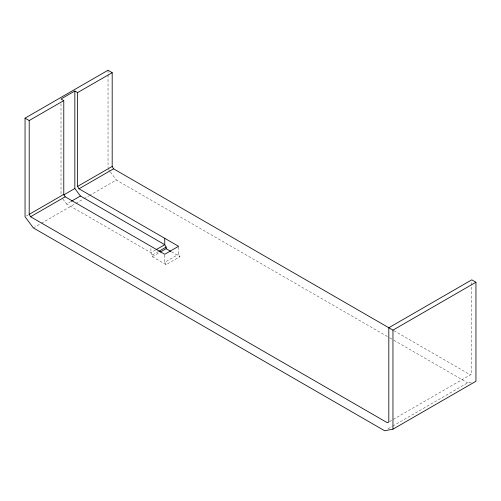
<?xml version="1.0" encoding="UTF-8"?>
<svg xmlns="http://www.w3.org/2000/svg" width="501" height="501" viewBox="0 0 501 501"><rect width="100%" height="100%" fill="white"/><g stroke="black" fill="none" stroke-linecap="round" stroke-linejoin="round"><path stroke-width="0.38" stroke-dasharray="2.5 1.88" d="M26.396 215.969L28.425 214.797M62.869 198.991L66.589 203.995L70.541 201.715M33.348 227.93L40.769 223.64M41.445 223.252L75.181 203.775M75.858 203.387L83.279 199.104M83.949 198.715L88.677 195.985M89.347 195.597L116.338 180.016L389.133 337.511M155.523 250.018L150.914 252.679L66.589 203.995M178.575 247.018L178.575 254.276L179.959 256.675L166.132 264.66L152.298 256.675L152.298 255.078L158.228 251.652M152.298 256.675L159.543 252.491M166.132 264.66L164.748 262.267L178.575 254.276M389.452 421.604L471.798 374.059L471.798 281.387M388.037 428.812L392.083 426.47M392.759 426.082L467.652 382.845L472.931 381.831M393.899 330.685L470.42 374.861M389.809 337.899L393.191 339.853M393.867 340.248L467.652 382.845M171.398 251.734L179.959 256.675M108.498 169.457L109.882 171.317M110.345 171.943L116.338 180.016M152.298 255.078L150.914 252.679L150.914 247.713M164.748 255.003L164.748 262.267M108.041 70.24L108.041 74.154M108.041 74.937L108.041 168.054M61.009 103.669L61.016 194.933"/><path stroke-width="0.75" d="M25.05 118.155L108.041 70.24L112.186 72.67L112.186 166.438L113.57 168.837L392.959 330.14L475.95 282.226L475.95 381.248L392.959 429.163L384.662 430.76L33.348 227.93L25.05 216.745L25.05 118.155L29.202 120.553L63.777 100.588L63.777 194.388L65.161 196.787L164.748 254.276L178.575 246.292L78.989 188.796L77.611 186.403L77.611 92.604L74.843 91.007L61.009 98.991L63.777 100.588M77.611 92.604L112.186 72.67M475.95 282.226L471.798 279.834L388.814 327.742L388.814 421.974L387.43 422.769L30.58 216.745L29.202 214.353L63.777 194.388M77.611 186.403L112.186 166.438M63.646 194.97L74.843 188.508L74.843 91.007M30.58 216.745L65.161 196.787M78.989 188.796L113.57 168.837M71.198 201.333L80.423 196.01L164.748 244.695L166.132 247.093L166.132 248.69L160.201 252.109M156.187 249.642L164.748 244.695L164.748 238.307M158.886 251.277L166.132 247.093M166.132 248.69L170.741 251.352M74.843 188.508L80.423 196.01M392.959 330.14L392.959 429.163M29.202 120.553L29.202 214.353"/></g></svg>
